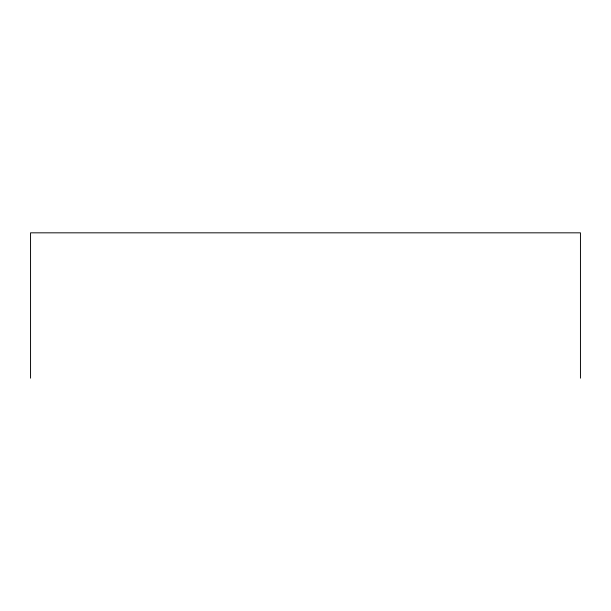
<?xml version="1.0" encoding="UTF-8"?>
<svg xmlns="http://www.w3.org/2000/svg" width="611" height="611" viewBox="0 0 611 611"><rect width="100%" height="100%" fill="white"/><g stroke="black" fill="none" stroke-linecap="round" stroke-linejoin="round"><path stroke-width="0.92" d="M580.45 378.171L580.45 232.829L30.55 232.829L30.55 378.171"/></g></svg>
